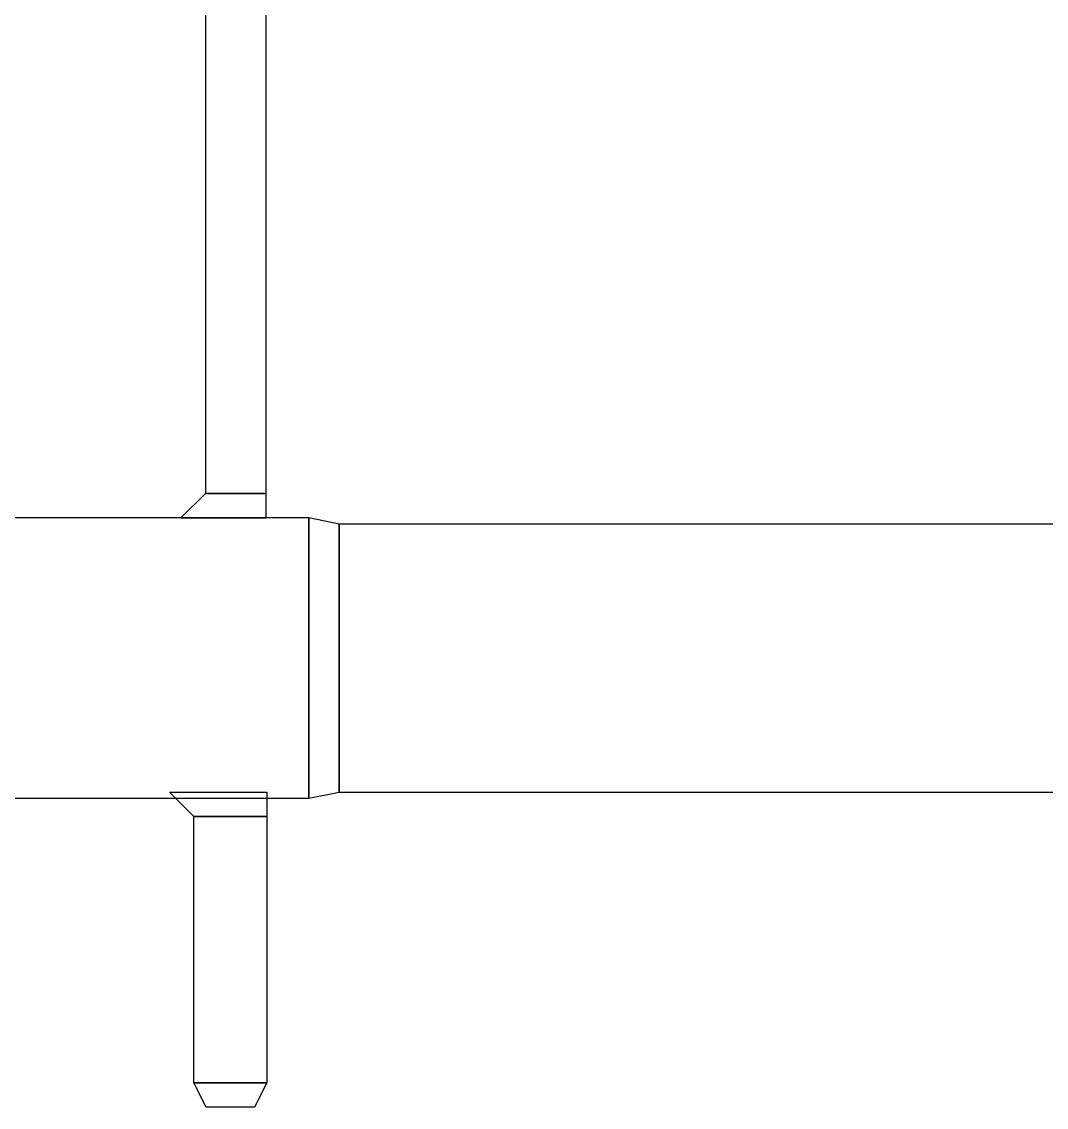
# Model space of a CAD drawing. Header units: inches. Extents: x -172 to 5713, y -54 to 3470.
# Drawn here: x 1510.5 to 1930.8, y 754 to 1199.3 of the extents above; entities that cross this region are included whole.
import ezdxf

# ---------------------------------------------------------------- set-up
doc = ezdxf.new("R2010")
doc.units = ezdxf.units.IN
doc.header["$MEASUREMENT"] = 0
doc.layers.add('MTY-UFLEME-KANALI', color=20, linetype='Continuous')

msp = doc.modelspace()

# ---------------------------------------------------------------- linework, layer by layer
at = {"layer": 'MTY-UFLEME-KANALI'}
for points in [[(1610.81, 1005.74), (1610.81, 1228.86), (1585.81, 1228.86), (1585.81, 1005.74)], [(1575.81, 995.74), (1610.81, 995.74), (1610.81, 1005.74), (1585.81, 1005.74)], [(1628.23, 880.74), (1628.23, 995.74), (1137.12, 995.74), (1137.12, 880.74)], [(1628.23, 995.74), (1628.23, 880.74), (1640.73, 883.24), (1640.73, 993.24)], [(2012.29, 883.24), (2012.29, 993.24), (1640.73, 993.24), (1640.73, 883.24)], [(1571.1, 883.24), (1611.1, 883.24), (1611.1, 873.24), (1581.1, 873.24)], [(1611.1, 873.24), (1611.1, 764.01), (1581.1, 764.01), (1581.1, 873.24)], [(1611.1, 764.01), (1606.02, 754.01), (1586.12, 754.01), (1581.1, 764.01)]]:
    msp.add_lwpolyline(points, close=True, dxfattribs=at)

doc.saveas('drawing.dxf')
